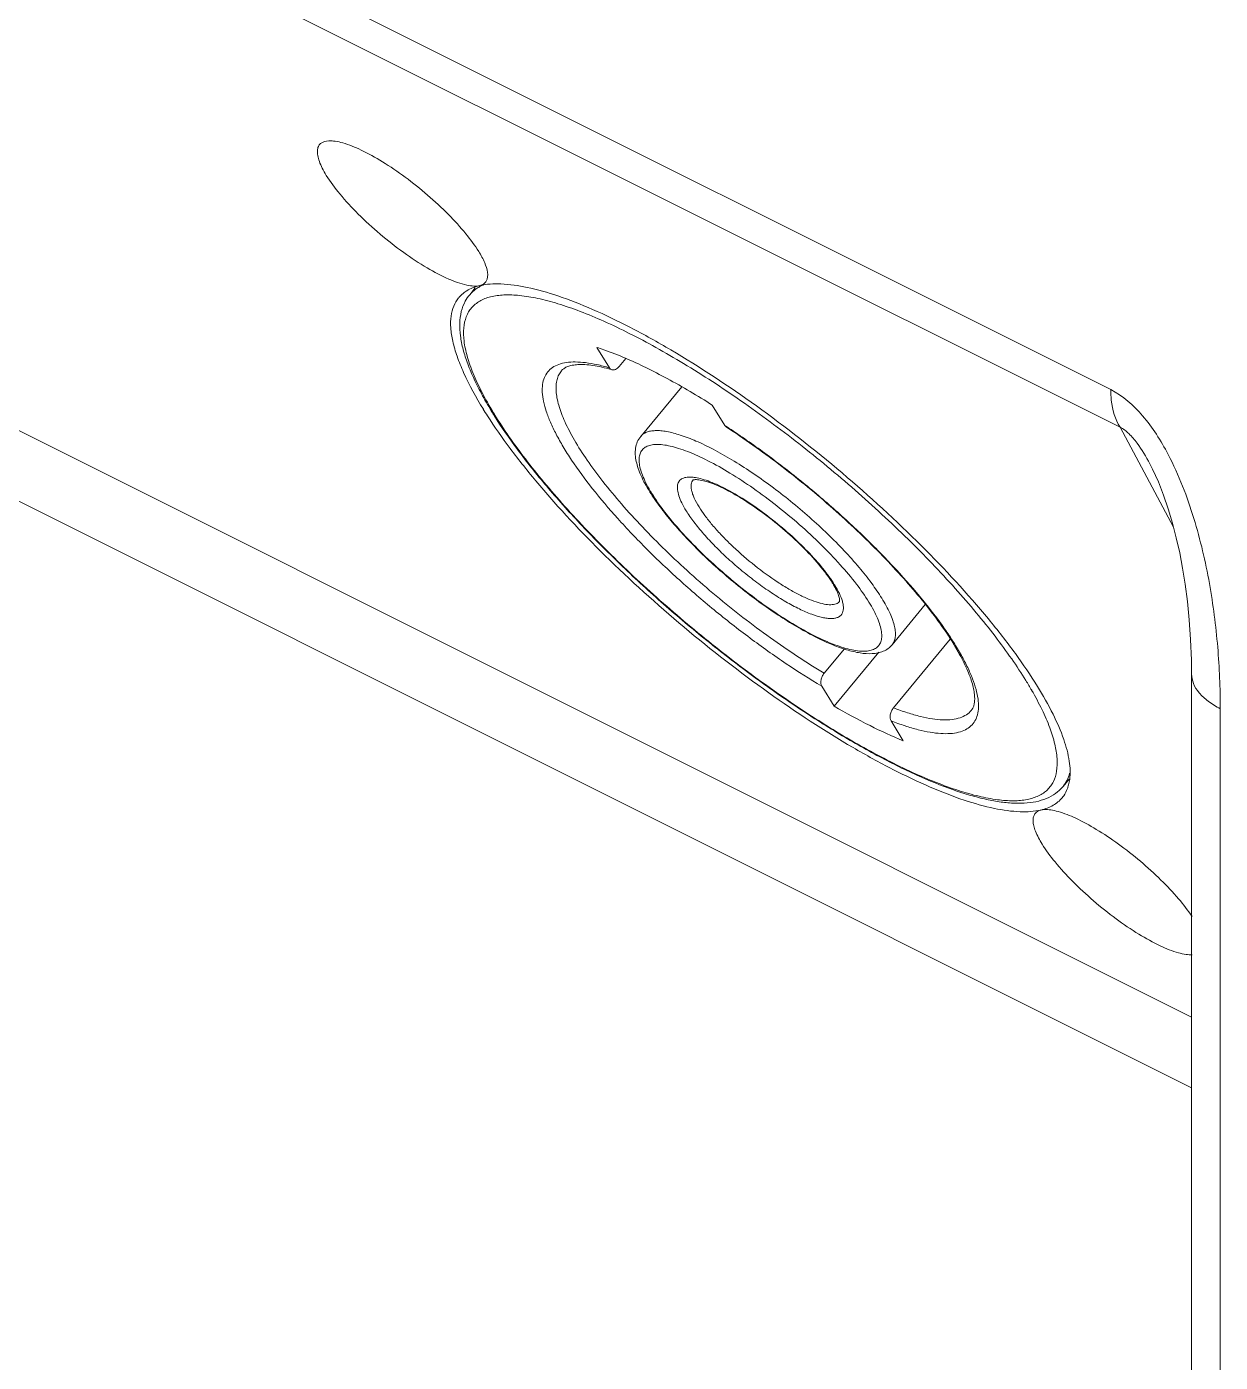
# Model space of a CAD drawing. Header units: millimetres. Extents: x 0 to 2524, y 0 to 1785.
# Drawn here: x 1336.24 to 1365.49, y 745.9 to 778.61 of the extents above; entities that cross this region are included whole.
import ezdxf

# ---------------------------------------------------------------- set-up
doc = ezdxf.new("R2010")
doc.units = ezdxf.units.MM
doc.header["$LTSCALE"] = 0.1
doc.layers.get('0').update_dxf_attribs({"lineweight": 13})

msp = doc.modelspace()

# ---------------------------------------------------------------- linework, layer by layer
for p, q in [((1303.772, 799.237), (1362.801, 769.722)), ((1304, 798.311), (1363.028, 768.797)), ((1318.235, 777.623), (1364.782, 754.35)), ((1318.235, 775.891), (1364.782, 752.618)), ((1347.095, 772.045), (1347.231, 772.211)), ((1350.52, 770.254), (1350.211, 770.756)), ((1350.919, 770.484), (1350.756, 770.287)), ((1351.284, 768.575), (1352.292, 769.792)), ((1353.039, 769.341), (1353.348, 768.84)), ((1353.382, 768.805), (1353.348, 768.84)), ((1364.34, 766.355), (1363.028, 768.797)), ((1363.759, 767.904), (1363.76, 767.903)), ((1357.444, 763.471), (1358.258, 764.454)), ((1358.869, 763.604), (1357.478, 761.925)), ((1355.781, 762.774), (1356.278, 763.373)), ((1357.117, 763.29), (1356.022, 761.968)), ((1364.782, 762.754), (1364.782, 720.55)), ((1356.022, 761.968), (1355.721, 762.456)), ((1357.418, 761.608), (1357.719, 761.12)), ((1365.485, 761.905), (1365.485, 719.701)), ((1361.634, 760.001), (1361.782, 760.18)), ((1361.092, 759.423), (1361.178, 759.434))]:
    msp.add_line(p, q)
msp.add_lwpolyline([(1363.759, 767.904), (1363.828, 767.77), (1363.97, 767.461), (1364.097, 767.138), (1364.212, 766.801), (1364.315, 766.451), (1364.408, 766.092), (1364.49, 765.724), (1364.562, 765.345), (1364.626, 764.951), (1364.68, 764.533), (1364.726, 764.081), (1364.759, 763.6), (1364.779, 763.093), (1364.782, 762.754)])
for centre, radius, start, end in [((1347.677, 771.562), 0.757, 128.987, 140.2997), ((1347.413, 771.483), 0.763, 134.4677, 140.3988), ((1347.848, 771.422), 0.978, 140.3829, 151.7343), ((1349.299, 765.791), 4.598, 73.8288, 74.7616), ((1356.608, 774.902), 10.786, 211.6692, 212.6626), ((1356.504, 774.608), 10.397, 211.6666, 212.0519), ((1356.058, 774.247), 9.807, 211.2112, 211.6669), ((1342.755, 752.552), 19.43, 56.8251, 56.9614), ((1352.462, 766.562), 1.018, 80.7897, 83.8741), ((1355.335, 769.592), 4.505, 211.674, 212.5591), ((1354.845, 769.203), 3.863, 210.5147, 211.6788), ((1354.01, 763.77), 2.315, 29.7292, 31.7063), ((1353.492, 763.365), 2.99, 31.686, 33.0151), ((1352.865, 757.741), 9.235, 29.9868, 31.694), ((1360.883, 760.622), 0.974, 309.1892, 320.3603), ((1360.684, 760.319), 1.121, 348.8497, 352.3366)]:
    msp.add_arc(centre, radius, start, end)
for points, knots in [([(1343.582, 774.969), (1343.546, 775.027), (1343.483, 775.138), (1343.411, 775.3), (1343.368, 775.444), (1343.357, 775.568), (1343.379, 775.673), (1343.462, 775.784), (1343.572, 775.809), (1343.642, 775.813)], [0, 0, 0, 0, 0.194392, 0.36227, 0.502809, 0.617881, 0.71317, 0.79971, 1, 1, 1, 1]), ([(1343.642, 775.813), (1343.695, 775.815), (1343.811, 775.807), (1344.081, 775.744), (1344.473, 775.582), (1344.982, 775.297), (1345.527, 774.925), (1346.067, 774.493), (1346.566, 774.03), (1346.987, 773.57), (1347.222, 773.255), (1347.316, 773.102)], [0, 0, 0, 0, 0.033558, 0.074409, 0.177356, 0.304648, 0.44863, 0.599964, 0.748618, 0.884836, 1, 1, 1, 1]), ([(1347.342, 772.268), (1347.296, 772.257), (1347.187, 772.252), (1346.927, 772.292), (1346.537, 772.436), (1346.021, 772.709), (1345.459, 773.08), (1344.895, 773.522), (1344.371, 774.001), (1343.927, 774.48), (1343.681, 774.809), (1343.582, 774.969)], [0, 0, 0, 0, 0.030025, 0.06763, 0.16524, 0.290281, 0.43491, 0.589046, 0.741652, 0.88184, 1, 1, 1, 1]), ([(1347.316, 773.102), (1347.371, 773.013), (1347.46, 772.85), (1347.52, 772.671), (1347.531, 772.591)], [0, 0, 0, 0, 0.565935, 1, 1, 1, 1]), ([(1347.531, 772.591), (1347.541, 772.52), (1347.535, 772.406), (1347.439, 772.301), (1347.376, 772.276), (1347.342, 772.268)], [0, 0, 0, 0, 0.521962, 0.748913, 1, 1, 1, 1]), ([(1347.028, 772.144), (1347.015, 772.136), (1346.961, 772.102), (1346.912, 772.061), (1346.878, 772.028)], [0, 0, 0, 0, 0.25513, 1, 1, 1, 1]), ([(1347.211, 772.229), (1347.194, 772.224), (1347.132, 772.2), (1347.071, 772.17), (1347.028, 772.144)], [0, 0, 0, 0, 0.258476, 1, 1, 1, 1]), ([(1347.343, 772.243), (1347.33, 772.236), (1347.28, 772.209), (1347.233, 772.177), (1347.201, 772.15)], [0, 0, 0, 0, 0.255803, 1, 1, 1, 1]), ([(1347.342, 772.268), (1347.331, 772.265), (1347.287, 772.254), (1347.243, 772.241), (1347.211, 772.229)], [0, 0, 0, 0, 0.256273, 1, 1, 1, 1]), ([(1361.005, 762.452), (1360.836, 762.726), (1360.452, 763.29), (1359.533, 764.464), (1358.139, 765.969), (1356.235, 767.71), (1354.183, 769.316), (1352.428, 770.478), (1351.068, 771.236), (1350.143, 771.681), (1349.298, 772.015), (1348.547, 772.231), (1347.904, 772.327), (1347.511, 772.307), (1347.342, 772.268)], [0, 0, 0, 0, 0.055829, 0.118215, 0.258367, 0.410947, 0.565072, 0.709718, 0.775292, 0.834869, 0.887546, 0.932673, 0.970048, 1, 1, 1, 1]), ([(1347.439, 772.286), (1347.431, 772.283), (1347.398, 772.27), (1347.366, 772.255), (1347.343, 772.243)], [0, 0, 0, 0, 0.254495, 1, 1, 1, 1]), ([(1346.824, 771.97), (1346.774, 771.91), (1346.69, 771.766), (1346.627, 771.512), (1346.623, 771.218), (1346.676, 770.887), (1346.785, 770.519), (1347.015, 769.953), (1347.251, 769.529), (1347.429, 769.24)], [0, 0, 0, 0, 0.079917, 0.166354, 0.264451, 0.377407, 0.507001, 0.65404, 1, 1, 1, 1]), ([(1347.654, 769.15), (1347.569, 769.288), (1347.411, 769.558), (1347.207, 769.959), (1347.046, 770.338), (1346.931, 770.693), (1346.862, 771.027), (1346.842, 771.339), (1346.878, 771.628), (1346.943, 771.805), (1346.987, 771.885)], [0, 0, 0, 0, 0.166821, 0.320517, 0.46072, 0.587944, 0.703328, 0.808915, 0.906855, 1, 1, 1, 1]), ([(1360.722, 762.593), (1360.611, 762.773), (1360.368, 763.141), (1359.96, 763.696), (1359.498, 764.271), (1358.8, 765.076), (1357.824, 766.09), (1356.542, 767.275), (1355.174, 768.407), (1353.771, 769.445), (1352.593, 770.215), (1351.673, 770.75), (1351.023, 771.096), (1350.403, 771.392), (1349.819, 771.636), (1349.278, 771.825), (1348.783, 771.957), (1348.339, 772.033), (1347.949, 772.05), (1347.616, 772.009), (1347.38, 771.92), (1347.231, 771.817), (1347.138, 771.728), (1347.064, 771.624), (1346.986, 771.462), (1346.935, 771.219), (1346.949, 770.889), (1347.031, 770.514), (1347.181, 770.096), (1347.396, 769.638), (1347.573, 769.327), (1347.671, 769.165)], [0, 0, 0, 0, 0.031872, 0.066514, 0.10365, 0.142998, 0.226991, 0.315642, 0.40586, 0.494477, 0.578404, 0.617708, 0.654796, 0.689375, 0.72119, 0.750036, 0.775769, 0.798329, 0.817778, 0.834364, 0.848624, 0.855181, 0.861546, 0.867891, 0.874393, 0.88845, 0.904752, 0.923874, 0.94609, 0.971486, 1, 1, 1, 1]), ([(1350.211, 770.756), (1350.267, 770.737), (1350.505, 770.657), (1350.739, 770.564), (1350.916, 770.488)], [0, 0, 0, 0, 0.235851, 1, 1, 1, 1]), ([(1350.916, 770.488), (1351.083, 770.416), (1351.427, 770.258), (1352.142, 769.888), (1352.679, 769.57), (1353.039, 769.341)], [0, 0, 0, 0, 0.226377, 0.469748, 1, 1, 1, 1]), ([(1355.721, 762.456), (1355.425, 762.631), (1354.829, 763.01), (1353.949, 763.635), (1353.076, 764.319), (1352.233, 765.045), (1351.444, 765.792), (1350.731, 766.54), (1350.112, 767.267), (1349.674, 767.86), (1349.388, 768.311), (1349.214, 768.619), (1349.074, 768.908), (1348.97, 769.177), (1348.901, 769.422), (1348.869, 769.644), (1348.874, 769.842), (1348.917, 770.014), (1349, 770.157), (1349.122, 770.269), (1349.28, 770.346), (1349.47, 770.391), (1349.692, 770.403), (1349.943, 770.385), (1350.224, 770.335), (1350.418, 770.284), (1350.52, 770.254)], [0, 0, 0, 0, 0.083976, 0.172699, 0.263938, 0.355375, 0.444685, 0.529616, 0.608075, 0.678215, 0.709692, 0.738574, 0.764757, 0.788201, 0.808928, 0.827072, 0.842914, 0.856957, 0.869967, 0.882929, 0.89684, 0.912488, 0.930401, 0.950883, 0.974081, 1, 1, 1, 1]), ([(1349.343, 770.182), (1349.318, 770.152), (1349.273, 770.083), (1349.229, 769.963), (1349.208, 769.827), (1349.209, 769.676), (1349.232, 769.51), (1349.293, 769.257), (1349.429, 768.908), (1349.666, 768.46), (1349.98, 767.971), (1350.366, 767.449), (1350.819, 766.904), (1351.331, 766.343), (1351.893, 765.776), (1352.497, 765.213), (1353.342, 764.482), (1354.219, 763.801), (1355.114, 763.186), (1355.56, 762.905), (1355.781, 762.774)], [0, 0, 0, 0, 0.011636, 0.023826, 0.037044, 0.05165, 0.067894, 0.085931, 0.127669, 0.177078, 0.233847, 0.297362, 0.366795, 0.441161, 0.519359, 0.6002, 0.68244, 0.845985, 0.924805, 1, 1, 1, 1]), ([(1350.507, 770.227), (1350.43, 770.249), (1350.282, 770.285), (1350.069, 770.321), (1349.906, 770.335), (1349.789, 770.336), (1349.69, 770.331), (1349.584, 770.316), (1349.478, 770.283), (1349.399, 770.239), (1349.359, 770.201), (1349.343, 770.182)], [0, 0, 0, 0, 0.199107, 0.37684, 0.532801, 0.602371, 0.666218, 0.777125, 0.866957, 0.939066, 1, 1, 1, 1]), ([(1350.52, 770.254), (1350.527, 770.243), (1350.544, 770.223), (1350.567, 770.211), (1350.579, 770.207)], [0, 0, 0, 0, 0.511429, 1, 1, 1, 1]), ([(1350.579, 770.207), (1350.593, 770.203), (1350.623, 770.201), (1350.67, 770.215), (1350.716, 770.245), (1350.743, 770.272), (1350.756, 770.287)], [0, 0, 0, 0, 0.205749, 0.437672, 0.703488, 1, 1, 1, 1]), ([(1362.801, 769.722), (1363.103, 769.571), (1363.506, 769.207), (1363.929, 768.63), (1364.12, 768.301), (1364.209, 768.131)], [0, 0, 0, 0, 0.470948, 0.732631, 1, 1, 1, 1]), ([(1362.801, 769.722), (1362.801, 769.634), (1362.817, 769.316), (1362.907, 768.994), (1363.028, 768.797)], [0, 0, 0, 0, 0.275605, 1, 1, 1, 1]), ([(1347.528, 769.081), (1347.704, 768.807), (1348.099, 768.244), (1349.033, 767.077), (1350.432, 765.589), (1352.328, 763.874), (1354.358, 762.299), (1356.089, 761.163), (1357.428, 760.424), (1358.337, 759.99), (1359.168, 759.666), (1359.906, 759.456), (1360.539, 759.364), (1360.926, 759.385), (1361.092, 759.423)], [0, 0, 0, 0, 0.057094, 0.120454, 0.261757, 0.414518, 0.568103, 0.711807, 0.776866, 0.835954, 0.888204, 0.932996, 0.970151, 1, 1, 1, 1]), ([(1361.499, 759.867), (1361.434, 759.814), (1361.285, 759.722), (1361.032, 759.633), (1360.749, 759.588), (1360.44, 759.583), (1360.104, 759.615), (1359.742, 759.681), (1359.353, 759.781), (1358.779, 759.966), (1358.007, 760.283), (1357.033, 760.769), (1356, 761.365), (1354.928, 762.059), (1353.84, 762.836), (1352.761, 763.679), (1351.714, 764.569), (1350.722, 765.488), (1349.807, 766.414), (1348.987, 767.328), (1348.281, 768.211), (1347.871, 768.803), (1347.691, 769.09)], [0, 0, 0, 0, 0.014591, 0.029815, 0.04613, 0.063811, 0.083133, 0.104306, 0.127415, 0.152484, 0.208353, 0.27134, 0.340455, 0.414449, 0.491896, 0.571253, 0.650916, 0.729274, 0.804755, 0.875881, 0.941327, 1, 1, 1, 1]), ([(1347.712, 769.098), (1347.822, 768.92), (1348.062, 768.556), (1348.465, 768.007), (1348.92, 767.439), (1349.609, 766.643), (1350.572, 765.64), (1351.837, 764.466), (1353.188, 763.342), (1354.575, 762.308), (1355.743, 761.538), (1356.656, 761), (1357.304, 760.65), (1357.924, 760.348), (1358.508, 760.098), (1359.053, 759.9), (1359.552, 759.757), (1360.003, 759.67), (1360.401, 759.64), (1360.744, 759.667), (1360.99, 759.742), (1361.15, 759.834), (1361.25, 759.915), (1361.333, 760.01), (1361.422, 760.159), (1361.489, 760.387), (1361.496, 760.701), (1361.435, 761.059), (1361.308, 761.459), (1361.115, 761.9), (1360.954, 762.2), (1360.863, 762.357)], [0, 0, 0, 0, 0.031838, 0.066419, 0.103471, 0.142721, 0.226505, 0.31499, 0.405154, 0.493899, 0.578193, 0.617783, 0.655229, 0.690241, 0.722561, 0.751979, 0.778341, 0.801569, 0.821694, 0.838909, 0.853663, 0.860375, 0.866815, 0.873145, 0.879538, 0.89312, 0.90869, 0.92692, 0.948151, 0.972515, 1, 1, 1, 1]), ([(1359.385, 761.864), (1359.399, 761.88), (1359.425, 761.92), (1359.453, 761.993), (1359.468, 762.085), (1359.469, 762.197), (1359.455, 762.33), (1359.422, 762.481), (1359.37, 762.649), (1359.269, 762.907), (1359.093, 763.26), (1358.817, 763.711), (1358.472, 764.198), (1358.062, 764.713), (1357.596, 765.246), (1356.894, 765.983), (1355.927, 766.889), (1354.691, 767.9), (1353.821, 768.519), (1353.382, 768.805)], [0, 0, 0, 0, 0.00691, 0.014874, 0.024483, 0.036211, 0.050173, 0.066425, 0.084965, 0.105729, 0.153609, 0.209461, 0.272538, 0.341984, 0.416854, 0.496119, 0.663369, 0.834493, 1, 1, 1, 1]), ([(1353.387, 768.815), (1353.687, 768.619), (1354.286, 768.204), (1355.16, 767.533), (1356.01, 766.817), (1356.811, 766.075), (1357.542, 765.328), (1358.183, 764.595), (1358.643, 763.996), (1358.95, 763.538), (1359.139, 763.221), (1359.295, 762.923), (1359.417, 762.645), (1359.503, 762.389), (1359.553, 762.155), (1359.567, 761.946), (1359.544, 761.761), (1359.481, 761.603), (1359.379, 761.475), (1359.24, 761.381), (1359.066, 761.319), (1358.862, 761.29), (1358.626, 761.293), (1358.362, 761.326), (1358.069, 761.39), (1357.75, 761.485), (1357.531, 761.564), (1357.418, 761.608)], [0, 0, 0, 0, 0.089568, 0.182211, 0.275601, 0.367372, 0.455216, 0.536966, 0.610679, 0.644011, 0.674769, 0.702828, 0.728116, 0.750617, 0.77041, 0.787695, 0.802861, 0.816546, 0.829655, 0.843222, 0.858176, 0.87519, 0.894674, 0.916852, 0.941814, 0.969565, 1, 1, 1, 1]), ([(1363.028, 768.797), (1363.11, 768.761), (1363.262, 768.639), (1363.511, 768.34), (1363.665, 768.079), (1363.759, 767.904)], [0, 0, 0, 0, 0.227733, 0.48952, 1, 1, 1, 1]), ([(1351.501, 767.226), (1351.424, 767.351), (1351.322, 767.535), (1351.222, 767.786), (1351.173, 767.958), (1351.148, 768.125), (1351.153, 768.287), (1351.194, 768.442), (1351.25, 768.534), (1351.284, 768.575)], [0, 0, 0, 0, 0.301862, 0.434828, 0.557271, 0.671713, 0.781959, 0.890146, 1, 1, 1, 1]), ([(1357.192, 764.609), (1357.115, 764.734), (1356.937, 764.993), (1356.629, 765.381), (1356.268, 765.784), (1355.863, 766.192), (1355.424, 766.598), (1354.96, 766.99), (1354.483, 767.36), (1354.003, 767.699), (1353.532, 768), (1353.081, 768.255), (1352.659, 768.459), (1352.278, 768.607), (1351.986, 768.686), (1351.78, 768.715), (1351.648, 768.719), (1351.531, 768.708), (1351.431, 768.681), (1351.347, 768.638), (1351.302, 768.597), (1351.284, 768.575)], [0, 0, 0, 0, 0.059313, 0.126076, 0.198985, 0.276569, 0.357184, 0.439106, 0.52057, 0.599824, 0.675181, 0.745075, 0.808117, 0.863169, 0.909453, 0.929231, 0.94681, 0.96233, 0.976052, 0.988404, 1, 1, 1, 1]), ([(1356.876, 764.516), (1356.782, 764.669), (1356.559, 764.984), (1356.165, 765.452), (1355.7, 765.936), (1355.18, 766.418), (1354.625, 766.879), (1354.055, 767.302), (1353.492, 767.672), (1352.957, 767.975), (1352.533, 768.171), (1352.223, 768.282), (1352.019, 768.338), (1351.836, 768.372), (1351.675, 768.382), (1351.536, 768.368), (1351.421, 768.33), (1351.332, 768.265), (1351.272, 768.174), (1351.243, 768.062), (1351.244, 767.931), (1351.272, 767.782), (1351.328, 767.615), (1351.411, 767.432), (1351.48, 767.307), (1351.518, 767.242)], [0, 0, 0, 0, 0.06645, 0.142832, 0.226723, 0.315296, 0.405502, 0.494211, 0.578367, 0.655133, 0.72206, 0.751242, 0.777341, 0.80029, 0.820129, 0.837078, 0.851618, 0.86462, 0.87734, 0.891117, 0.906995, 0.925603, 0.947256, 0.972072, 1, 1, 1, 1]), ([(1364.209, 768.131), (1364.34, 767.88), (1364.572, 767.363), (1364.935, 766.314), (1365.242, 764.996), (1365.442, 763.435), (1365.485, 762.408), (1365.485, 761.905)], [0, 0, 0, 0, 0.132927, 0.264269, 0.51953, 0.764645, 1, 1, 1, 1]), ([(1352.397, 766.755), (1352.359, 766.818), (1352.292, 766.936), (1352.219, 767.107), (1352.186, 767.238), (1352.181, 767.33), (1352.187, 767.388), (1352.203, 767.439), (1352.229, 767.483), (1352.265, 767.519), (1352.31, 767.547), (1352.364, 767.566), (1352.452, 767.582), (1352.522, 767.579), (1352.571, 767.574)], [0, 0, 0, 0, 0.191326, 0.35315, 0.485306, 0.541271, 0.591512, 0.637367, 0.680672, 0.723656, 0.768595, 0.817469, 0.871757, 1, 1, 1, 1]), ([(1352.714, 766.848), (1352.671, 766.918), (1352.613, 767.021), (1352.557, 767.159), (1352.531, 767.248), (1352.518, 767.329), (1352.519, 767.4), (1352.535, 767.462), (1352.555, 767.497), (1352.567, 767.512)], [0, 0, 0, 0, 0.345908, 0.493001, 0.622597, 0.735537, 0.833612, 0.920085, 1, 1, 1, 1]), ([(1352.626, 767.516), (1352.619, 767.516), (1352.605, 767.515), (1352.587, 767.513), (1352.574, 767.51), (1352.566, 767.508), (1352.562, 767.507), (1352.561, 767.506), (1352.56, 767.506), (1352.561, 767.506), (1352.562, 767.507), (1352.564, 767.508), (1352.566, 767.51), (1352.567, 767.512)], [0, 0, 0, 0, 0.301174, 0.540512, 0.716363, 0.826534, 0.857992, 0.87561, 0.880824, 0.88672, 0.902507, 0.927167, 1, 1, 1, 1]), ([(1352.625, 767.567), (1352.682, 767.558), (1352.802, 767.529), (1352.991, 767.465), (1353.197, 767.376), (1353.505, 767.223), (1353.91, 766.979), (1354.399, 766.632), (1354.878, 766.239), (1355.32, 765.825), (1355.697, 765.413), (1355.911, 765.131), (1356, 764.994)], [0, 0, 0, 0, 0.039743, 0.085879, 0.138057, 0.19574, 0.324708, 0.466116, 0.612238, 0.754994, 0.886546, 1, 1, 1, 1]), ([(1355.979, 764.987), (1355.939, 765.052), (1355.848, 765.187), (1355.627, 765.472), (1355.289, 765.841), (1354.826, 766.273), (1354.322, 766.679), (1353.887, 766.978), (1353.547, 767.18), (1353.313, 767.303), (1353.099, 767.399), (1352.911, 767.467), (1352.773, 767.502), (1352.681, 767.515), (1352.643, 767.516), (1352.626, 767.516)], [0, 0, 0, 0, 0.053534, 0.114113, 0.251657, 0.402766, 0.55706, 0.704018, 0.77155, 0.833465, 0.888562, 0.935621, 0.973346, 0.988203, 1, 1, 1, 1]), ([(1357.444, 763.471), (1357.415, 763.436), (1357.348, 763.373), (1357.228, 763.307), (1357.097, 763.267), (1356.906, 763.243), (1356.702, 763.259), (1356.491, 763.302), (1356.252, 763.367), (1355.931, 763.487), (1355.525, 763.678), (1355.092, 763.918), (1354.478, 764.303), (1353.712, 764.864), (1352.99, 765.492), (1352.458, 766.022), (1352.104, 766.411), (1351.796, 766.789), (1351.617, 767.043), (1351.538, 767.167)], [0, 0, 0, 0, 0.018646, 0.036764, 0.055042, 0.073921, 0.11451, 0.136995, 0.161212, 0.215003, 0.275807, 0.34292, 0.41523, 0.56978, 0.727048, 0.802655, 0.874173, 0.940314, 1, 1, 1, 1]), ([(1351.558, 767.175), (1351.653, 767.021), (1351.879, 766.702), (1352.278, 766.229), (1352.749, 765.74), (1353.276, 765.254), (1353.838, 764.79), (1354.413, 764.365), (1354.98, 763.996), (1355.518, 763.695), (1355.942, 763.503), (1356.252, 763.397), (1356.454, 763.344), (1356.634, 763.315), (1356.792, 763.31), (1356.927, 763.33), (1357.037, 763.375), (1357.121, 763.447), (1357.173, 763.545), (1357.194, 763.663), (1357.185, 763.801), (1357.148, 763.957), (1357.083, 764.131), (1356.992, 764.32), (1356.917, 764.449), (1356.876, 764.516)], [0, 0, 0, 0, 0.066534, 0.143081, 0.227161, 0.315881, 0.406124, 0.494695, 0.578483, 0.654612, 0.720622, 0.749248, 0.774738, 0.797042, 0.816234, 0.832585, 0.84667, 0.85948, 0.872357, 0.88662, 0.903219, 0.922693, 0.945296, 0.9711, 1, 1, 1, 1]), ([(1356.157, 764.53), (1356.146, 764.517), (1356.119, 764.494), (1356.069, 764.47), (1356.009, 764.455), (1355.912, 764.448), (1355.766, 764.465), (1355.571, 764.519), (1355.348, 764.607), (1355.102, 764.727), (1354.84, 764.876), (1354.467, 765.115), (1354.004, 765.46), (1353.569, 765.844), (1353.251, 766.166), (1353.041, 766.4), (1352.862, 766.625), (1352.759, 766.775), (1352.714, 766.848)], [0, 0, 0, 0, 0.011624, 0.024082, 0.037965, 0.053669, 0.091361, 0.137981, 0.193285, 0.256488, 0.326447, 0.401781, 0.562199, 0.72426, 0.801604, 0.874279, 0.940852, 1, 1, 1, 1]), ([(1356.225, 764.538), (1356.234, 764.506), (1356.248, 764.447), (1356.254, 764.361), (1356.244, 764.286), (1356.217, 764.223), (1356.172, 764.173), (1356.111, 764.138), (1356.037, 764.117), (1355.948, 764.11), (1355.847, 764.117), (1355.686, 764.146), (1355.457, 764.218), (1355.158, 764.35), (1354.829, 764.527), (1354.481, 764.745), (1354.125, 764.996), (1353.771, 765.274), (1353.43, 765.569), (1353.114, 765.872), (1352.832, 766.174), (1352.592, 766.466), (1352.456, 766.661), (1352.397, 766.755)], [0, 0, 0, 0, 0.019006, 0.035453, 0.049761, 0.06263, 0.075064, 0.088179, 0.102921, 0.119922, 0.139543, 0.161951, 0.215165, 0.279014, 0.352095, 0.432511, 0.518033, 0.606219, 0.694523, 0.780397, 0.861379, 0.935235, 1, 1, 1, 1]), ([(1356.157, 764.529), (1356.158, 764.533), (1356.158, 764.546), (1356.158, 764.571), (1356.152, 764.607), (1356.141, 764.654), (1356.121, 764.711), (1356.084, 764.801), (1356.048, 764.871), (1356.02, 764.919)], [0, 0, 0, 0, 0.030405, 0.090576, 0.179322, 0.295897, 0.438494, 0.604582, 1, 1, 1, 1]), ([(1356.037, 764.936), (1356.079, 764.867), (1356.151, 764.739), (1356.207, 764.602), (1356.225, 764.538)], [0, 0, 0, 0, 0.547386, 1, 1, 1, 1]), ([(1357.444, 763.471), (1357.465, 763.496), (1357.5, 763.556), (1357.526, 763.662), (1357.528, 763.785), (1357.506, 763.923), (1357.461, 764.076), (1357.365, 764.312), (1357.267, 764.488), (1357.192, 764.609)], [0, 0, 0, 0, 0.079915, 0.166378, 0.264473, 0.377416, 0.507008, 0.654053, 1, 1, 1, 1]), ([(1355.781, 762.774), (1355.761, 762.75), (1355.728, 762.696), (1355.699, 762.61), (1355.694, 762.527), (1355.708, 762.476), (1355.721, 762.456)], [0, 0, 0, 0, 0.275539, 0.548424, 0.79424, 1, 1, 1, 1]), ([(1365.485, 761.905), (1365.381, 761.957), (1365.193, 762.069), (1364.964, 762.276), (1364.817, 762.506), (1364.782, 762.674), (1364.782, 762.754)], [0, 0, 0, 0, 0.302416, 0.565531, 0.793424, 1, 1, 1, 1]), ([(1361.795, 760.17), (1361.815, 760.318), (1361.798, 760.656), (1361.65, 761.195), (1361.381, 761.808), (1361.142, 762.23), (1361.005, 762.452)], [0, 0, 0, 0, 0.182792, 0.408324, 0.680848, 1, 1, 1, 1]), ([(1357.719, 761.12), (1357.442, 761.231), (1356.867, 761.496), (1356.311, 761.8), (1356.022, 761.968)], [0, 0, 0, 0, 0.471266, 1, 1, 1, 1]), ([(1357.418, 761.608), (1357.405, 761.628), (1357.391, 761.679), (1357.396, 761.762), (1357.425, 761.848), (1357.458, 761.901), (1357.478, 761.925)], [0, 0, 0, 0, 0.20576, 0.451576, 0.724461, 1, 1, 1, 1]), ([(1359.385, 761.864), (1359.351, 761.822), (1359.266, 761.748), (1359.103, 761.674), (1358.907, 761.634), (1358.678, 761.628), (1358.418, 761.654), (1358.128, 761.713), (1357.81, 761.804), (1357.592, 761.882), (1357.478, 761.925)], [0, 0, 0, 0, 0.079784, 0.166139, 0.264167, 0.377095, 0.506692, 0.653747, 0.818383, 1, 1, 1, 1]), ([(1361.634, 760.001), (1361.671, 760.046), (1361.738, 760.15), (1361.778, 760.265), (1361.794, 760.326)], [0, 0, 0, 0, 0.487778, 1, 1, 1, 1]), ([(1361.739, 759.946), (1361.744, 759.958), (1361.762, 760.009), (1361.776, 760.062), (1361.784, 760.102)], [0, 0, 0, 0, 0.243978, 1, 1, 1, 1]), ([(1361.092, 759.423), (1361.195, 759.448), (1361.389, 759.517), (1361.549, 759.648), (1361.61, 759.721)], [0, 0, 0, 0, 0.52726, 1, 1, 1, 1]), ([(1361.61, 759.721), (1361.623, 759.738), (1361.676, 759.807), (1361.716, 759.885), (1361.739, 759.946)], [0, 0, 0, 0, 0.246453, 1, 1, 1, 1]), ([(1361.118, 758.589), (1361.057, 758.689), (1360.977, 758.835), (1360.913, 759.029), (1360.894, 759.148), (1360.902, 759.249), (1360.94, 759.333), (1361.005, 759.395), (1361.062, 759.416), (1361.092, 759.423)], [0, 0, 0, 0, 0.362856, 0.507783, 0.628934, 0.729804, 0.818077, 0.904264, 1, 1, 1, 1]), ([(1361.177, 759.435), (1361.228, 759.437), (1361.341, 759.427), (1361.602, 759.368), (1361.981, 759.215), (1362.474, 758.944), (1363.003, 758.59), (1363.531, 758.174), (1364.025, 757.726), (1364.451, 757.275), (1364.693, 756.964), (1364.794, 756.813)], [0, 0, 0, 0, 0.033609, 0.074168, 0.175422, 0.300699, 0.442792, 0.593039, 0.742026, 0.880437, 1, 1, 1, 1]), ([(1364.8, 755.879), (1364.749, 755.876), (1364.633, 755.883), (1364.364, 755.944), (1363.972, 756.104), (1363.462, 756.388), (1362.916, 756.759), (1362.373, 757.193), (1361.872, 757.657), (1361.449, 758.119), (1361.213, 758.436), (1361.118, 758.589)], [0, 0, 0, 0, 0.033197, 0.073711, 0.176169, 0.303265, 0.447322, 0.598929, 0.74796, 0.884554, 1, 1, 1, 1])]:
    msp.add_open_spline(points, degree=3, knots=knots)

doc.saveas('drawing.dxf')
